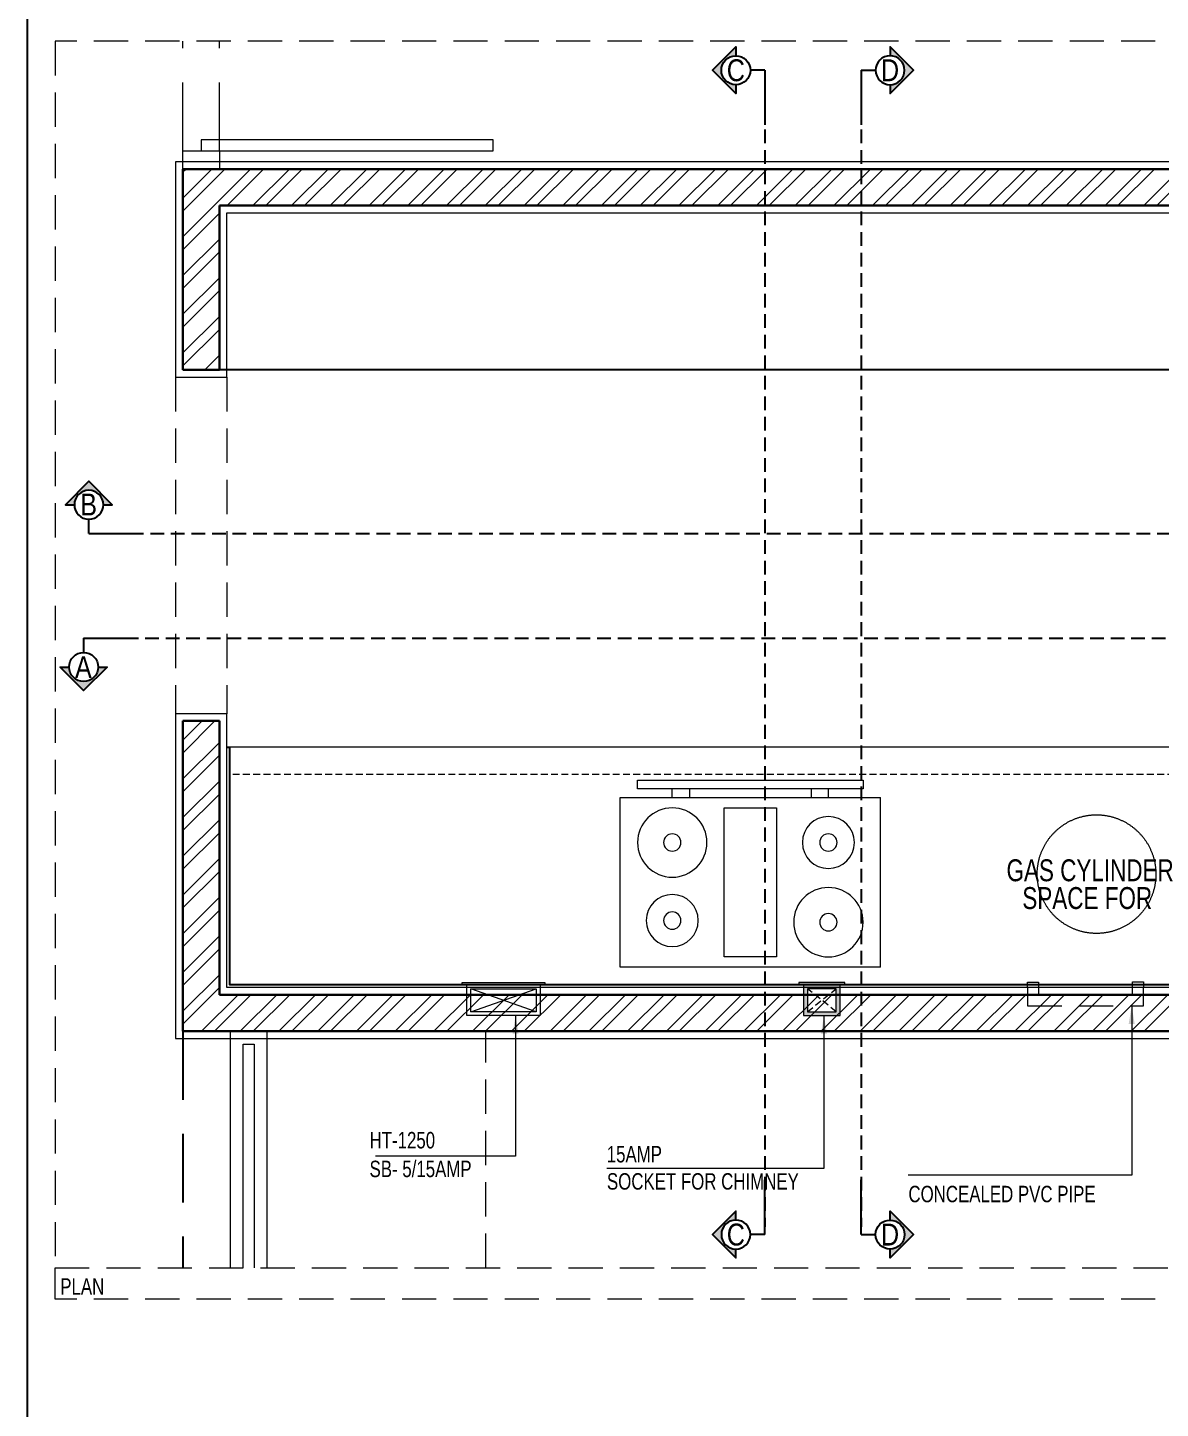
# Model space of a CAD drawing. Header units: inches. Extents: x 853900 to 962947, y 469960 to 560972.
# Drawn here: x 948447 to 951549, y 474726 to 478509 of the extents above; entities that cross this region are included whole.
import ezdxf
from ezdxf.enums import TextEntityAlignment as Align

# ---------------------------------------------------------------- set-up
doc = ezdxf.new("R2010")
doc.units = ezdxf.units.IN
doc.header["$LTSCALE"] = 750
for name, pattern in [('CENTER', [2, 1.25, -0.25, 0.25, -0.25]), ('DASHED2', [0.375, 0.25, -0.125]), ('HIDDEN', [0.375, 0.25, -0.125]), ('HIDDEN2', [0.1875, 0.125, -0.0625])]:
    doc.linetypes.add(name, pattern=pattern)
doc.layers.get('0').update_dxf_attribs({"color": 8})
doc.layers.get('Defpoints').update_dxf_attribs({"color": 8})
for name, color, linetype, lineweight in [('a-Int-Furniture-HM', 8, 'Continuous', 9), ('DOOR-MSA', 8, 'Continuous', 13), ('DOTTED LINE-MSA', 8, 'HIDDEN2', 13), ('E-ELECT. SB', 8, 'Continuous', 5), ('ELECTRICK', 8, 'Continuous', 5), ('g-cen-sym', 8, 'Continuous', 25), ('g-dot', 8, 'HIDDEN', 9), ('g-ele02', 8, 'Continuous', 9), ('g-text', 8, 'Continuous', 9), ('PLASTER', 8, 'Continuous', 9), ('SECTION LINE', 8, 'CENTER', 9), ('SHEET', 8, 'Continuous', 13), ('WALL HATCH-MSA', 253, 'Continuous', 9), ('WALL-MSA', 8, 'Continuous', 30), ('WINDOW-MSA', 8, 'Continuous', 13)]:
    doc.layers.add(name, color=color, linetype=linetype, lineweight=lineweight)
doc.layers.add('ELE-02-MSA', color=8, linetype='Continuous')
doc.layers.add('TILE SECTION', color=8, linetype='Continuous')
doc.styles.add('ARIAL', font='swisscl.ttf')
doc.styles.add('Arial Narrow', font='swisscl.ttf', dxfattribs={"height": 150})
doc.styles.add('arial unicode', font='swisscl.ttf', dxfattribs={"height": 45})
doc.styles.add('SWINS', font='swissc.ttf')
doc.dimstyles.new('Scale-50', dxfattribs={"dimtxt": 75, "dimasz": 25, "dimexe": 0, "dimexo": 0, "dimgap": 20, "dimtad": 1, "dimdec": 0, "dimrnd": 1, "dimzin": 3, "dimdsep": 46, "dimtxsty": 'ARIAL', "dimblk": 'ARCHTICK', "dimcen": 0, "dimse1": 1, "dimse2": 1, "dimclrd": 50, "dimclrt": 256, "dimadec": 0, "dimazin": 0, "dimtfac": 1, "dimtdec": 0, "dimtmove": 1, "dimatfit": 3, "dimfxl": 1, "dimtolj": 1, "dimtzin": 0, "dimlwd": 18, "dimarcsym": 0})

# ---------------------------------------------------------------- blocks, each defined once
blk = doc.blocks.new('sec')
at = {"layer": 'g-cen-sym'}
h = blk.add_hatch(color=256, dxfattribs=at)
h.paths.add_polyline_path([(0, 538), (-108, 430), (-108, 399, -0.206231), (0, 446, -0.414214), (149, 297), (240, 297)])
h.paths.add_polyline_path([(-108, 399), (-108, 430), (-138, 399), (-138, 352, -0.095653)])
h.paths.add_polyline_path([(-138, 399), (-168, 369), (-168, 297), (-149, 297, -0.094234), (-138, 352)])
h.paths.add_polyline_path([(-168, 369), (-205, 333), (-205, 297), (-168, 297)])
h.paths.add_polyline_path([(-205, 333), (-240, 297), (-205, 297)])
for q in [(0, 149), (-562, 0)]:
    blk.add_line((0, 0), q, dxfattribs=at)
blk.add_lwpolyline([(-149, 297), (-240, 297), (0, 538), (240, 297), (149, 297)], dxfattribs=at)
blk.add_circle((0, 297), 149, dxfattribs=at)
blk = doc.blocks.new('A$C355B709C')
at = {"layer": 'E-ELECT. SB', "ltscale": 750}
for p, q in [((100, 91), (-100, 91)), ((-100, 91), (-100, 6)), ((-89.3, 80.3), (89.3, 17.3)), ((89.3, 80.3), (-89.3, 17.3)), ((100, 6), (100, 91)), ((-100, 6), (-113.3, 6)), ((-113.3, 6), (-113.3, 0)), ((-113.3, 0), (113.3, 0)), ((-100, 6), (100, 6)), ((113.3, 6), (100, 6)), ((113.3, 0), (113.3, 6))]:
    blk.add_line(p, q, dxfattribs=at)
blk.add_lwpolyline([(-89.3, 17.3), (89.3, 17.3), (89.3, 80.3), (-89.3, 80.3)], close=True, dxfattribs=at)
blk = doc.blocks.new('SB2')
h = blk.add_hatch(color=252)
h.dxf.hatch_style = 1
h.paths.add_polyline_path([(0, 100), (-85, 100), (-85, 0), (0, 0)])
h.paths.add_polyline_path([(-73.7, 10.7), (-73.7, 89.3), (-10.7, 89.3), (-10.7, 10.7)], flags=16)
h.paths.add_polyline_path([(-85, 100), (-85, 113.3), (-91, 113.3), (-91, -13.3), (-85, -13.3), (-85, 0)])
at = {"ltscale": 750}
for p, q in [((-91, -13.3), (-91, 113.3)), ((-91, 113.3), (-85, 113.3)), ((-85, 113.3), (-85, 100)), ((-85, 0), (-85, 100)), ((-85, 100), (0, 100)), ((0, 100), (0, 0)), ((0, 0), (-85, 0)), ((-85, 0), (-85, -13.3)), ((-85, -13.3), (-91, -13.3))]:
    blk.add_line(p, q, dxfattribs=at)
at = {"linetype": 'HIDDEN', "ltscale": 0.1}
for p, q in [((-10.7, 10.7), (-73.7, 89.3)), ((-10.7, 89.3), (-73.7, 10.7))]:
    blk.add_line(p, q, dxfattribs=at)
at = {"ltscale": 750}
blk.add_lwpolyline([(-73.7, 10.7), (-73.7, 89.3), (-10.7, 89.3), (-10.7, 10.7)], close=True, dxfattribs=at)
blk = doc.blocks.new('STOVE')
at = {"layer": 'a-Int-Furniture-HM'}
for p, q in [((0, 750), (0, 0)), ((0, 750), (490, 750)), ((0, 750), (0, 0)), ((0, 750), (490, 750)), ((490, 0), (490, 750)), ((490, 0), (490, 750)), ((490, 600), (515, 600)), ((490, 600), (515, 600)), ((515, 550), (490, 550)), ((515, 550), (490, 550)), ((515, 200), (490, 200)), ((515, 200), (490, 200)), ((490, 150), (515, 150)), ((490, 150), (515, 150)), ((0, 0), (490, 0)), ((0, 0), (490, 0))]:
    blk.add_line(p, q, dxfattribs=at)
at = {"layer": 'a-Int-Furniture-HM', "elevation": 0}
for points in [[(540, 700), (515, 700), (515, 50), (540, 50)], [(540, 700), (515, 700), (515, 50), (540, 50)], [(460, 450), (30, 450), (30, 300), (460, 300)], [(460, 450), (30, 450), (30, 300), (460, 300)]]:
    blk.add_lwpolyline(points, close=True, dxfattribs=at)
at = {"layer": 'a-Int-Furniture-HM'}
for centre, radius in [((130, 600), 100), ((130, 600), 100), ((359.8, 600), 75), ((359.8, 600), 75), ((130, 600), 25), ((130, 600), 25), ((359.8, 600), 25), ((359.8, 600), 25), ((359.8, 150), 100), ((359.8, 150), 100), ((134.8, 150), 75), ((134.8, 150), 75), ((134.8, 150), 25), ((134.8, 150), 25), ((359.8, 150), 25), ((359.8, 150), 25)]:
    blk.add_circle(centre, radius, dxfattribs=at)
blk = doc.blocks.new('_ArchTick')
at = {"color": 0, "linetype": 'ByBlock', "const_width": 0.15}
blk.add_lwpolyline([(-0.5, -0.5), (0.5, 0.5)], dxfattribs=at)

msp = doc.modelspace()

# ---------------------------------------------------------------- hatches: boundary and pattern name
at = {"layer": 'WALL HATCH-MSA'}
h = msp.add_hatch(dxfattribs=at)
h.set_pattern_fill('ANSI32', color=256, scale=200)
h.set_pattern_definition([(45, (107724.34, -62939.36), (-53.0330086, 53.0330086), []), (45, (107759.69, -62939.36), (-53.0330086, 53.0330086), [])])
h.paths.add_polyline_path([(955050.62, 477627.79), (955050.62, 477397.79), (953177.68, 477397.79), (953177.68, 478021.39), (952440.88, 478021.39), (952440.88, 477397.79), (952340.88, 477397.79), (952340.88, 478021.39), (948972.38, 478021.39), (948972.38, 477571.39), (948872.38, 477571.39), (948872.38, 478121.39), (953277.68, 478121.39), (953277.68, 477497.79), (954660.23, 477497.79), (954660.23, 478409.99), (954760.23, 478409.99), (954760.23, 477627.79)])
h = msp.add_hatch(dxfattribs=at)
h.set_pattern_fill('ANSI32', color=256, scale=200)
h.set_pattern_definition([(45, (107724.34, -62939.36), (-53.0330086, 53.0330086), []), (45, (107759.69, -62939.36), (-53.0330086, 53.0330086), [])])
h.paths.add_polyline_path([(952893.48, 475859.49), (952893.48, 475759.49), (948872.38, 475759.49), (948872.38, 476609.49), (948972.38, 476609.49), (948972.38, 475859.49)])
h.paths.add_polyline_path([(954093.48, 475759.49), (954093.48, 475989.49), (954693.48, 475989.49), (954693.48, 475759.49)])

# ---------------------------------------------------------------- linework, layer by layer
msp.add_line((951640.88, 477571.39), (948972.38, 477571.39))
at = {"layer": 'Defpoints', "color": 14}
msp.add_lwpolyline([(962947.38, 470912.28), (948447.38, 470912.28), (948447.38, 482772.28), (962947.38, 482772.28)], close=True, dxfattribs=at)
at = {"layer": 'DOOR-MSA', "linetype": 'HIDDEN', "ltscale": 0.5}
for p, q in [((948852.38, 477551.39), (948852.38, 476629.49)), ((948992.38, 477551.39), (948992.38, 476629.49))]:
    msp.add_line(p, q, dxfattribs=at)
at = {"layer": 'DOTTED LINE-MSA'}
msp.add_line((949702.38, 475111.79), (949702.38, 475759.49), dxfattribs=at)
at = {"layer": 'DOTTED LINE-MSA', "ltscale": 0.2}
msp.add_lwpolyline([(952430.82, 476462.49), (949000.38, 476462.49)], dxfattribs=at)
at = {"layer": 'ELE-02-MSA', "linetype": 'HIDDEN'}
msp.add_line((948872.38, 475759.49), (948872.38, 475111.79), dxfattribs=at)
at = {"layer": 'g-cen-sym', "linetype": 'DASHED2', "ltscale": 0.2}
for p, q in [((950465.82, 478342.3, 0), (950465.82, 475223.52, 0)), ((950729.55, 478342.3, 0), (950729.55, 475223.52, 0)), ((948614.87, 477122.76), (954322.57, 477122.76)), ((948600.53, 476836.59), (954318.36, 476836.59))]:
    msp.add_line(p, q, dxfattribs=at)
at = {"layer": 'g-dot', "linetype": 'DASHED2', "ltscale": 0.5}
for points in [[(951185.05, 475894.43), (951215.05, 475894.43), (951215.05, 475879.43), (951185.05, 475879.43)], [(951472.58, 475894.49), (951502.58, 475894.49), (951502.58, 475879.49), (951472.58, 475879.49)]]:
    msp.add_lwpolyline(points, close=True, dxfattribs=at)
for points in [[(951185.05, 475879.43), (951185.05, 475851.43), (951185.05, 475829.46), (951502.58, 475829.53), (951502.58, 475879.49)], [(951215.05, 475879.43), (951215.05, 475859.46), (951472.58, 475859.53), (951472.58, 475879.49)]]:
    msp.add_lwpolyline(points, dxfattribs=at)
at = {"layer": 'g-dot', "ltscale": 150}
msp.add_circle((951374.22, 476189.99, 0), 162.5, dxfattribs=at)
at = {"layer": 'g-ele02'}
msp.add_lwpolyline([(952213.71, 475887.49), (952440.82, 475887.49), (952440.82, 476537.49), (949000.38, 476537.49), (949000.38, 475887.49), (952034.86, 475887.49)], dxfattribs=at)
at = {"layer": 'PLASTER'}
msp.add_lwpolyline([(955050.62, 477647.79), (954780.23, 477647.79), (954780.23, 478429.99), (954640.23, 478429.99), (954640.23, 477517.79), (953297.68, 477517.79), (953297.68, 478141.39), (948852.38, 478141.39), (948852.38, 477551.39), (948992.38, 477551.39), (948992.38, 478001.39), (952320.88, 478001.39), (952320.88, 477377.79), (952460.88, 477377.79), (952460.88, 478001.39), (953157.68, 478001.39), (953157.68, 477377.79), (955050.62, 477377.79)], dxfattribs=at)
msp.add_lwpolyline([(948992.38, 475879.49), (948992.38, 476629.49), (948852.38, 476629.49), (948852.38, 475739.49), (954713.48, 475739.49), (954713.48, 476009.49), (953993.48, 476009.49), (952873.48, 476009.49), (952873.48, 475879.49)], close=True, dxfattribs=at)
at = {"layer": 'SHEET', "linetype": 'HIDDEN', "ltscale": 0.5}
for points in [[(948522.38, 475111.79), (955050.62, 475111.79), (955050.62, 478471.39), (948522.38, 478471.39)], [(948522.38, 475111.79), (955050.62, 475111.79), (955050.62, 475025.32), (948522.38, 475025.32)]]:
    msp.add_lwpolyline(points, close=True, dxfattribs=at)
at = {"layer": 'TILE SECTION'}
msp.add_lwpolyline([(948992.38, 476537.49), (949000.38, 476537.49), (949000.38, 475887.49), (952034.86, 475887.49)], dxfattribs=at)
at = {"layer": 'WALL-MSA'}
for p, q in [((953277.68, 478121.39), (948872.38, 478121.39)), ((948872.38, 478121.39), (948872.38, 477571.39)), ((952340.88, 478021.39), (948972.38, 478021.39)), ((948972.38, 478021.39), (948972.38, 477571.39)), ((948972.38, 477571.39), (948872.38, 477571.39)), ((948972.38, 476609.49), (948872.38, 476609.49)), ((948872.38, 476609.49), (948872.38, 475759.49)), ((948972.38, 476609.49), (948972.38, 475859.49)), ((948872.38, 475759.49), (954693.48, 475759.49))]:
    msp.add_line(p, q, dxfattribs=at)
msp.add_lwpolyline([(952893.48, 475859.49), (948972.38, 475859.49)], dxfattribs=at)
at = {"layer": 'WINDOW-MSA'}
for p, q in [((949002.38, 475759.49), (949002.38, 475111.79)), ((949102.38, 475759.49), (949102.38, 475111.79))]:
    msp.add_line(p, q, dxfattribs=at)
at = {"layer": 'WINDOW-MSA', "linetype": 'HIDDEN', "elevation": 0}
for points in [[(948872.38, 478171.39), (948872.38, 478471.39)], [(948972.38, 478171.39), (948972.38, 478471.39)]]:
    msp.add_lwpolyline(points, dxfattribs=at)
at = {"layer": 'WINDOW-MSA', "ltscale": 5000, "elevation": 0}
for points in [[(948922.38, 478171.39), (949722.38, 478171.39), (949722.38, 478201.39), (948922.38, 478201.39)], [(948872.38, 478121.39), (948872.38, 478171.39), (948972.38, 478171.39), (948972.38, 478121.39)]]:
    msp.add_lwpolyline(points, close=True, dxfattribs=at)
at = {"layer": 'WINDOW-MSA'}
msp.add_lwpolyline([(949037.38, 475111.79), (949037.38, 475724.49), (949067.38, 475724.49), (949067.38, 475111.79)], dxfattribs=at)

# ---------------------------------------------------------------- block references
at = {"layer": 'a-Int-Furniture-HM', "xscale": -0.9500000001935549, "yscale": 0.9500000001935549, "zscale": 0.9500000001935549, "rotation": 270}
msp.add_blockref('STOVE', (950069.96, 475934.81), dxfattribs=at)
at = {"layer": 'E-ELECT. SB', "ltscale": 300, "xscale": -1, "rotation": 180}
msp.add_blockref('A$C355B709C', (949750.43, 475893.49), dxfattribs=at)
at = {"layer": 'ELECTRICK', "xscale": -1, "rotation": 90}
msp.add_blockref('SB2', (950671.88, 475802.49), dxfattribs=at)
at = {"layer": 'SECTION LINE', "linetype": 'DASHED2', "ltscale": 200}
for p, xscale, yscale, zscale, rotation in [((950465.79, 478392.07, 0), 0.2666666667908433, 0.2666666667908433, 0.2666666667908433, 90.00000000000001), ((950729.58, 478392.07, 0), -0.2666666667908429, 0.2666666667908429, 0.2666666667908429, 270), ((948600.76, 476836.56), 0.2666666667908429, 0.2666666667908429, 0.2666666667908429, 180), ((950465.79, 475202.61, 0), -0.2666666667908433, 0.2666666667908433, 0.2666666667908433, 90), ((950729.58, 475202.61, 0), 0.2666666667908429, 0.2666666667908429, 0.2666666667908429, 270)]:
    msp.add_blockref('sec', p, dxfattribs=dict(at, xscale=xscale, yscale=yscale, zscale=zscale, rotation=rotation))
at = {"layer": 'SECTION LINE', "linetype": 'DASHED2', "ltscale": 200, "xscale": -0.2666666667908429, "yscale": 0.2666666667908429, "zscale": 0.2666666667908429}
msp.add_blockref('sec', (948615.1, 477122.78), dxfattribs=at)

# ---------------------------------------------------------------- texts
at = {"layer": 'g-cen-sym', "linetype": 'DASHED2', "ltscale": 200, "style": 'SWINS'}
for s, p in [('C', (950386.56, 478392.07, 0)), ('D', (950808.8, 478392.07, 0)), ('B', (948614.4, 477202.4, 0)), ('A', (948600.06, 476756.94, 0)), ('C', (950386.56, 475202.61, 0)), ('D', (950808.8, 475202.61, 0))]:
    msp.add_text(s, height=60, dxfattribs=at).set_placement(p, align=Align.MIDDLE_CENTER)
at = {"layer": 'g-text', "ltscale": 750, "style": 'Arial Narrow'}
for s, p in [('GAS CYLINDER', (951585.56, 476200.51, 0)), ('SPACE FOR', (951526.4, 476124.43, 0))]:
    msp.add_text(s, height=60, dxfattribs=at).set_placement(p, align=Align.MIDDLE_RIGHT)
at = {"layer": 'g-text', "style": 'arial unicode'}
for s, p in [('HT-1250', (949383.62, 475461.11, 0)), ('15AMP', (950033.06, 475422.77, 0)), ('SB- 5/15AMP', (949383.62, 475382.46, 0)), ('SOCKET FOR CHIMNEY', (950033.65, 475348.25, 0))]:
    msp.add_text(s, height=45, dxfattribs=at).set_placement(p, align=Align.MIDDLE_LEFT)
msp.add_text('PLAN', height=45, dxfattribs=at).set_placement((948536.76, 475037.96))
at = {"layer": 'g-text', "insert": (950859.16, 475290.49, 0), "char_height": 45, "attachment_point": 7, "style": 'arial unicode'}
msp.add_mtext('CONCEALED PVC PIPE ', dxfattribs=at)

# ---------------------------------------------------------------- leaders
at = {"layer": 'g-text'}
for points in [[(949783.44, 475802.49), (949783.44, 475417.14), (949400.17, 475417.14)], [(950627.86, 475802.49), (950627.86, 475383.33), (950033.51, 475383.33)], [(951470.47, 475829.52, 0), (951470.47, 475365.41, 0), (950858.24, 475365.41, 0)]]:
    msp.add_leader(points, dimstyle='Scale-50', override={"dimasz": 50, "dimtad": 0}, dxfattribs=at)

doc.saveas('drawing.dxf')
